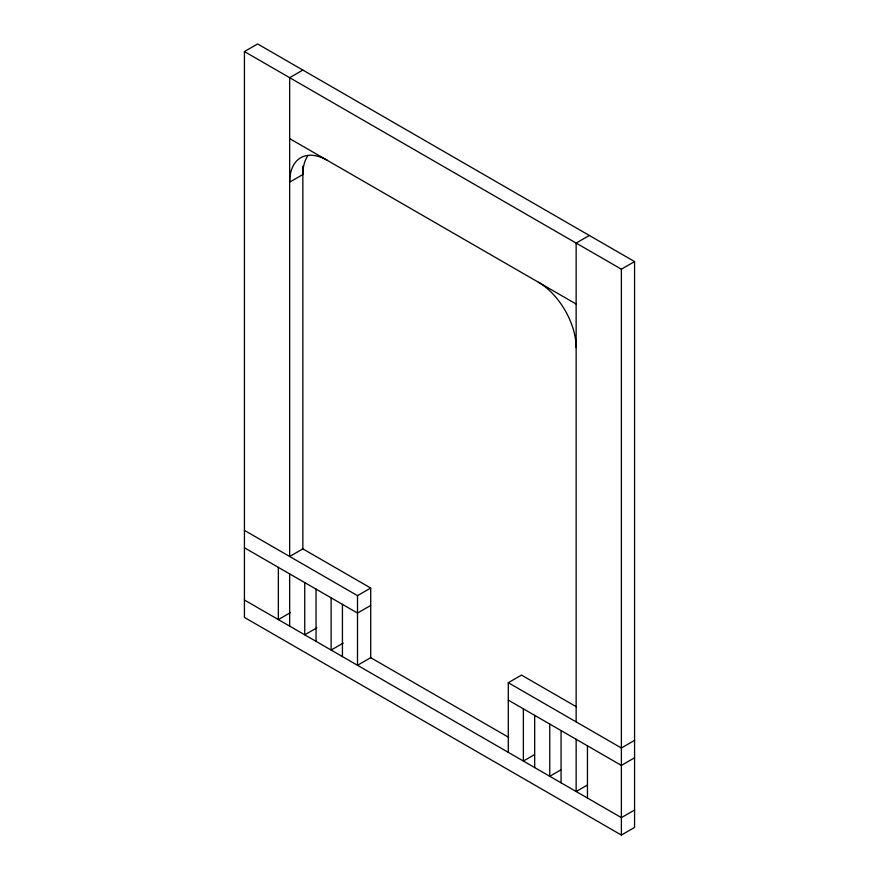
<?xml version="1.0" encoding="UTF-8"?>
<svg xmlns="http://www.w3.org/2000/svg" width="879" height="879" viewBox="0 0 879 879"><rect width="100%" height="100%" fill="white"/><g stroke="black" fill="none" stroke-linecap="round" stroke-linejoin="round"><path stroke-width="1.32" d="M244.428 51.564L257.624 43.95L634.572 261.579L634.572 827.436L621.376 835.05L244.428 617.421L244.428 51.564L621.376 269.194L634.572 261.579M302.859 70.067L289.663 77.682L289.663 556.484L302.859 548.859L302.859 166.098M589.337 235.462L576.141 243.087L576.141 721.879M290.444 612.608L278.357 619.596L278.357 567.362M357.511 595.654L370.707 588.04L370.707 657.679L357.511 665.293L357.511 595.654L244.428 530.367M316.836 627.848L304.738 634.825L304.738 582.601M370.707 605.444L357.511 613.07L244.428 547.771M343.217 643.076L331.13 650.064L331.13 597.83M508.293 752.347L508.293 682.708L521.489 675.094L576.47 706.837M534.366 754.709L523.368 761.06L523.368 708.826M560.758 769.938L549.76 776.289L549.76 724.054M634.572 740.382L621.376 747.996L508.293 682.708M587.139 785.178L576.141 791.529L576.141 739.294M634.572 757.786L621.376 765.411L508.293 700.113M634.572 810.02L621.376 817.635L244.428 600.005M289.663 138.618L576.141 304.024M302.387 548.595L370.707 588.04M370.586 657.613L508.523 737.25M621.376 269.194L621.376 835.05M587.458 745.821L587.458 798.055M561.066 730.581L561.066 782.815M534.685 715.352L534.685 767.587M342.436 604.356L342.436 656.591M316.044 589.128L316.044 641.362M289.663 573.888L289.663 626.123M307.903 155.682A53.311 30.776 60 0 0 302.859 174.525L289.663 182.151A53.311 30.776 60 0 1 327.362 160.385M538.453 282.258A53.311 30.776 60 0 1 576.141 347.546"/></g></svg>
